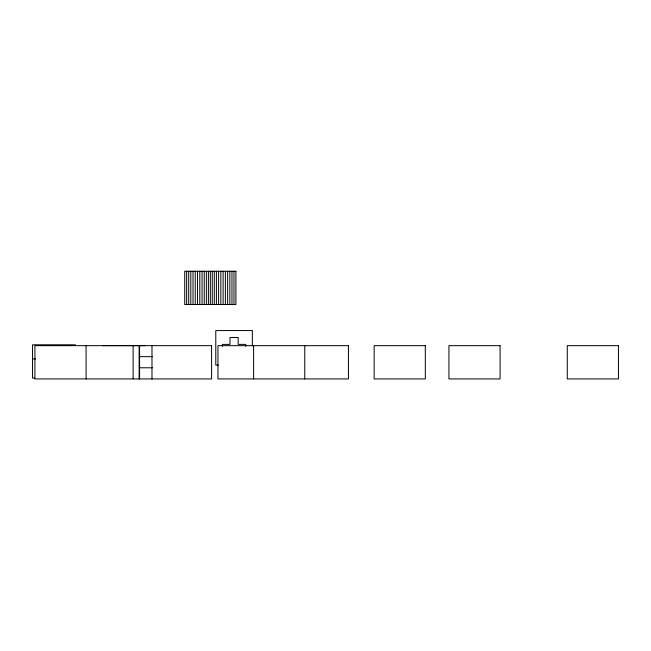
<?xml version="1.0" encoding="UTF-8"?>
<svg xmlns="http://www.w3.org/2000/svg" width="651" height="651" viewBox="0 0 651 651"><rect width="100%" height="100%" fill="white"/><g stroke="black" fill="none" stroke-linecap="round" stroke-linejoin="round"><path stroke-width="0.98" d="M139.574 356.667L152.367 356.65M75.443 344.81L32.55 344.81L32.55 378.068L34.47 378.068M102.394 345.616L145.287 345.616M32.55 358.88L35.48 358.88M218.337 365.113L215.782 365.113L215.782 330.57L252.352 330.57L252.352 345.811M139.574 367.791L152.367 367.791M304.766 345.665L304.766 378.923M253.597 345.665L253.597 378.923M245.752 346.365L245.752 344.387L238.152 344.387L238.152 337.478L229.982 337.478L229.982 344.387L222.382 344.387L222.382 346.365M233.986 271.264L233.986 304.522M231.959 271.264L231.959 304.522M229.827 271.264L229.827 304.522M227.63 271.264L227.63 304.522M225.384 271.264L225.384 304.522M223.114 271.264L223.114 304.522M220.844 271.264L220.844 304.522M218.598 271.264L218.598 304.522M216.401 271.264L216.401 304.522M214.277 271.264L214.277 304.522M212.242 271.264L212.242 304.522M210.322 271.264L210.322 304.522M208.41 271.264L208.41 304.522M206.375 271.264L206.375 304.522M204.243 271.264L204.243 304.522M202.046 271.264L202.046 304.522M199.8 271.264L199.8 304.522M197.53 271.264L197.53 304.522M195.259 271.264L195.259 304.522M193.013 271.264L193.013 304.522M190.816 271.264L190.816 304.522M188.692 271.264L188.692 304.522M186.658 271.264L186.658 304.522M151.984 345.665L151.984 378.923M139.574 345.665L139.574 378.923M139.143 345.665L139.143 378.923M133.121 345.665L133.121 378.923M86.078 345.665L86.078 378.923M235.906 271.264L184.738 271.264L184.738 304.522L235.906 304.522L235.906 271.264M211.591 345.665L34.918 345.665L34.918 378.923L211.591 378.923L211.591 345.665M348.44 345.665L217.971 345.665L217.971 378.923L348.44 378.923L348.44 345.665M425.315 345.665L374.154 345.665L374.154 378.923L425.315 378.923L425.315 345.665M500.09 345.665L448.93 345.665L448.93 378.923L500.09 378.923L500.09 345.665M618.45 345.665L567.281 345.665L567.281 378.923L618.45 378.923L618.45 345.665"/></g></svg>
